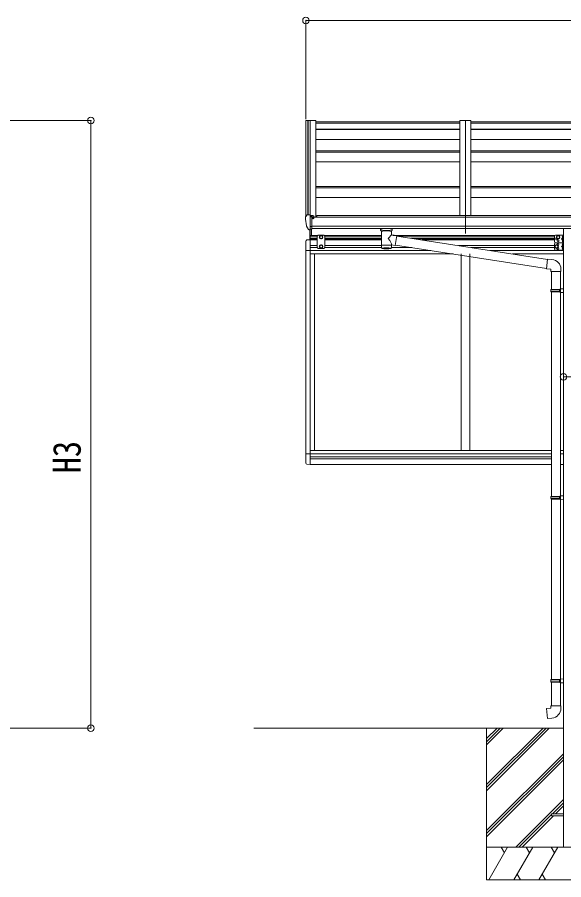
# Model space of a CAD drawing. Units: millimetres at full size, sheet at 1:30; details may follow other scales. Extents: x -8385 to 8479, y -5853 to 5787.
# Drawn here: x 31 to 2553, y -1210 to 2772 of the extents above; entities that cross this region are included whole.
import ezdxf
from ezdxf.enums import TextEntityAlignment as Align

# ---------------------------------------------------------------- set-up
doc = ezdxf.new("R2010")
doc.units = ezdxf.units.MM
doc.header["$LTSCALE"] = 30
doc.header["$PDMODE"] = 32
doc.header["$PDSIZE"] = 30
for name, color, linetype, lineweight in [('0-0_0', 7, 'Continuous', 9), ('0-1_本体', 4, 'Continuous', 9), ('0-2_部品', 7, 'Continuous', 9), ('0-8_PARTS2', 2, 'Continuous', 9), ('0-A_寸法', 6, 'Continuous', 9), ('1-1_GLASS', 4, 'Continuous', 9), ('1-2_GLASS_SEAL', 7, 'Continuous', 9)]:
    doc.layers.add(name, color=color, linetype=linetype, lineweight=lineweight)
doc.styles.add('ＭＳ ゴシック', font='')
doc.styles.get('ＭＳ ゴシック').set_extended_font_data('MS Gothic')

msp = doc.modelspace()

# ---------------------------------------------------------------- linework, layer by layer
at = {"layer": '0-0_0'}
for p, q in [((1123.53, -510.39), (2552.11, -510.39)), ((2197.31, -510.39), (2197.31, -1210.39)), ((2197.31, -771.12), (2458.04, -510.39)), ((2197.31, -785.26), (2472.18, -510.39)), ((2197.31, -799.4), (2486.33, -510.39)), ((2197.31, -587.27), (2274.19, -510.39)), ((2197.31, -573.13), (2260.05, -510.39)), ((2197.31, -558.99), (2245.91, -510.39)), ((2197.31, -983.25), (2552.11, -628.45)), ((2197.31, -997.39), (2552.11, -642.59)), ((2197.31, -1011.54), (2552.11, -656.74)), ((2332.3, -1060.39), (2552.11, -840.58)), ((2500.96, -905.88), (2552.11, -854.73)), ((2515.1, -905.88), (2552.11, -868.87)), ((2346.44, -1060.39), (2497.31, -909.53)), ((2360.59, -1060.39), (2506.1, -914.88)), ((2997.31, -1060.39), (2197.31, -1060.39)), ((2207.6, -1210.39), (2294.2, -1060.39)), ((2279.2, -1086.37), (2264.2, -1060.39)), ((2323.07, -1210.39), (2409.67, -1060.39)), ((2394.67, -1086.37), (2379.67, -1060.39)), ((2438.54, -1210.39), (2525.14, -1060.39)), ((2510.14, -1086.37), (2495.14, -1060.39)), ((2338.07, -1184.41), (2353.07, -1210.39)), ((2453.54, -1184.41), (2468.54, -1210.39)), ((2197.31, -1210.39), (2997.31, -1210.39))]:
    msp.add_line(p, q, dxfattribs=at)
at = {"layer": '0-1_本体'}
for p, q in [((1363.32, 2293.52), (1363.31, 1852.46)), ((1364.26, 2294.4), (1372.09, 2294.82)), ((1372.31, 2294.74), (1372.31, 1859.01)), ((1372.39, 2294.62), (1373.01, 2293)), ((1408.31, 2294.83), (1408.31, 1848.83)), ((2074.31, 2288.74), (1408.31, 2288.74)), ((1408.31, 2281.83), (2074.31, 2281.83)), ((2074.31, 2294.83), (2074.31, 1855.53)), ((2124.31, 2294.83), (2074.31, 2294.83)), ((2124.31, 2294.83), (2124.31, 1855.53)), ((2790.31, 2288.74), (2124.31, 2288.74)), ((2124.31, 2281.83), (2790.31, 2281.83)), ((1408.31, 2255.11), (2074.31, 2255.11)), ((1408.31, 2252.53), (2074.31, 2252.53)), ((2124.31, 2255.11), (2790.31, 2255.11)), ((2124.31, 2252.53), (2790.31, 2252.53)), ((1408.31, 2207.79), (2074.31, 2207.79)), ((2124.31, 2207.79), (2790.31, 2207.79)), ((1408.31, 2154.06), (2074.31, 2154.06)), ((2124.31, 2154.06), (2790.31, 2154.06)), ((1408.31, 2148.5), (2074.31, 2148.5)), ((2124.31, 2148.5), (2790.31, 2148.5)), ((1408.31, 2104.5), (2074.31, 2104.5)), ((2124.31, 2104.5), (2790.31, 2104.5)), ((1408.31, 1990.41), (2074.31, 1990.41)), ((1408.31, 1983.61), (2074.31, 1983.61)), ((2124.31, 1990.41), (2790.31, 1990.41)), ((2124.31, 1983.61), (2790.31, 1983.61)), ((1408.31, 1940.06), (2074.31, 1940.06)), ((2124.31, 1940.06), (2790.31, 1940.06)), ((7104.81, 1848.83), (1389.81, 1848.83)), ((1413.31, 1848.83), (1413.31, 1855.53)), ((7081.31, 1855.53), (1413.31, 1855.53)), ((1389.81, 1807.6), (7104.81, 1807.6)), ((7104.81, 1795.76), (1389.81, 1795.83)), ((2552.11, 1795.67), (2552.11, -1060.41))]:
    msp.add_line(p, q, dxfattribs=at)
msp.add_lwpolyline([(1373.01, 1859.01), (1373.01, 2294.83), (1408.31, 2294.83)], dxfattribs=at)
msp.add_circle((1397.28, 1844.09), 3, dxfattribs=at)
for centre, radius, start, end in [((1364.31, 2293.41), 1, 93, 173.32986), ((1372.11, 2294.52), 0.301, 21.06327, 92.86679)]:
    msp.add_arc(centre, radius, start, end, dxfattribs=at)
at = {"layer": '0-2_部品'}
for p, q in [((1361.31, 1849.64), (1361.31, 1849.01)), ((1368.22, 1858.44), (1364.15, 1852.63)), ((1383.31, 1790.51), (1383.31, 1859.01)), ((1384.81, 1858.09), (1383.31, 1858.09)), ((1389.81, 1849.28), (1383.31, 1849.67)), ((1384.81, 1858.09), (1384.81, 1851.92)), ((1394.48, 1856.59), (1384.81, 1857.32)), ((1384.81, 1854.32), (1398.81, 1854.27)), ((1394.28, 1844.09), (1394.81, 1844.09)), ((1394.81, 1844.09), (1395.11, 1844.09)), ((1395.31, 1854.28), (1395.31, 1856.18)), ((1399.81, 1853.16), (1399.81, 1848.83)), ((1375.69, 1792.32), (1365.94, 1807.7)), ((1383.31, 1792.71), (1383.81, 1792.71)), ((1383.81, 1792.71), (1384.31, 1793.71)), ((1389.81, 1793.71), (1384.31, 1793.71)), ((1707.61, 1789.5), (1707.61, 1795.62)), ((1761.61, 1789.5), (1761.61, 1795.62)), ((1381.81, 1790.6), (1378.1, 1790.83)), ((1381.81, 1790.6), (1383.31, 1790.51)), ((1711.71, 1785), (1711.69, 1704.71)), ((1757.51, 1767.43), (1757.51, 1785.02)), ((1782.73, 1763.52), (1757.51, 1767.44)), ((1782.73, 1763.52), (1775.71, 1718.26)), ((2477.84, 1653.62), (1782.42, 1761.51)), ((1757.53, 1704.71), (1757.51, 1721.34)), ((1757.51, 1721.09), (1775.71, 1718.26)), ((2474.17, 1611.69), (1775.98, 1720.01)), ((2498.83, 1653.56), (2478, 1655.38)), ((2493.91, 1597.82), (2539.91, 1597.82)), ((2495.91, 1597.82), (2495.91, 1515.16)), ((2537.91, 1597.82), (2537.91, 1517.72)), ((2539.91, 1597.82), (2539.91, 1608.73)), ((2493.91, 1513.16), (2494.91, 1515.16)), ((2493.91, 1513.16), (2537.91, 1513.16)), ((2493.91, 1513.16), (2493.91, 1505.16)), ((2494.91, 1515.16), (2537.91, 1515.16)), ((2533.43, 1513.16), (2533, 1515.16)), ((2535.91, 1517.66), (2551.91, 1518.13)), ((2535.91, 1515.66), (2535.91, 1517.66)), ((2535.91, 1515.66), (2537.91, 1515.66)), ((2551.91, 1518.13), (2551.91, 1500.19)), ((2493.91, 1505.16), (2537.91, 1505.16)), ((2493.91, 1505.16), (2494.91, 1503.16)), ((2494.91, 1503.16), (2537.91, 1503.16)), ((2495.91, 1503.16), (2495.91, 558.97)), ((2535.91, 1500.66), (2535.91, 1502.66)), ((2535.91, 1500.66), (2551.91, 1500.19)), ((2537.91, 1500.6), (2537.91, 561.53)), ((2493.91, 556.97), (2494.91, 558.97)), ((2494.91, 558.97), (2537.91, 558.97)), ((2533.43, 556.97), (2533, 558.97)), ((2535.91, 561.47), (2551.91, 561.94)), ((2535.91, 559.47), (2535.91, 561.47)), ((2535.91, 559.47), (2537.91, 559.47)), ((2551.91, 561.94), (2551.91, 544)), ((2493.91, 556.97), (2537.91, 556.97)), ((2493.91, 556.97), (2493.91, 548.97)), ((2493.91, 548.97), (2537.91, 548.97)), ((2493.91, 548.97), (2494.91, 546.97)), ((2494.91, 546.97), (2537.91, 546.97)), ((2495.91, 546.97), (2495.91, -286.19)), ((2535.91, 544.47), (2535.91, 546.47)), ((2535.91, 544.47), (2551.91, 544)), ((2537.91, 544.41), (2537.91, -283.63)), ((2493.91, -288.19), (2494.91, -286.19)), ((2493.91, -288.19), (2537.91, -288.19)), ((2493.91, -288.19), (2493.91, -296.19)), ((2493.91, -296.19), (2537.91, -296.19)), ((2493.91, -296.19), (2494.91, -298.19)), ((2494.91, -286.19), (2537.91, -286.19)), ((2494.91, -298.19), (2537.91, -298.19)), ((2495.91, -298.19), (2495.91, -408.19)), ((2533.43, -288.19), (2533, -286.19)), ((2535.91, -283.69), (2551.91, -283.22)), ((2535.91, -285.69), (2535.91, -283.69)), ((2535.91, -285.69), (2537.91, -285.69)), ((2535.91, -300.69), (2535.91, -298.69)), ((2535.91, -300.69), (2551.91, -301.16)), ((2537.91, -300.75), (2537.91, -408.19)), ((2551.91, -283.22), (2551.91, -301.16)), ((2493.91, -408.19), (2539.91, -408.19)), ((2493.91, -418.19), (2493.91, -408.19)), ((2539.91, -408.19), (2539.91, -419.11))]:
    msp.add_line(p, q, dxfattribs=at)
at = {"layer": '0-2_部品', "color": 4}
for p, q in [((2497.11, -905.88), (2497.11, -914.88)), ((2497.11, -905.88), (2552.11, -905.88)), ((2497.11, -914.88), (2552.11, -914.88))]:
    msp.add_line(p, q, dxfattribs=at)
at = {"layer": '0-2_部品'}
for points in [[(1383.31, 1859.01), (1371.31, 1859.01), (1368.98, 1858.87)], [(1389.81, 1793.71), (1389.81, 1851.92), (1384.81, 1851.92)], [(1394.48, 1856.59), (1394.65, 1856.58), (1394.81, 1856.54), (1394.95, 1856.5), (1395.08, 1856.45), (1395.18, 1856.39), (1395.25, 1856.32), (1395.3, 1856.25), (1395.31, 1856.18)], [(1395.11, 1845.28), (1395.11, 1844.09), (1399.81, 1844.09)], [(1399.81, 1845.71), (1399.81, 1844.09), (1400.28, 1844.09)], [(1383.31, 1804.4), (1386.47, 1804.81), (1389.81, 1805.24)], [(1707.65, 1789.45), (1707.62, 1789.8), (1707.87, 1790.76), (1708.39, 1791.64), (1709.19, 1792.48), (1710.31, 1793.28), (1711.71, 1794)], [(1757.51, 1793.99), (1757.74, 1793.9), (1759.1, 1793.16), (1760.21, 1792.32), (1760.97, 1791.45), (1761.43, 1790.55), (1761.6, 1789.67)], [(1707.65, 1789.56), (1707.62, 1789.21), (1707.87, 1788.25), (1708.39, 1787.36), (1709.19, 1786.53), (1710.31, 1785.73), (1711.71, 1785)], [(1757.51, 1785.02), (1757.74, 1785.11), (1759.1, 1785.84), (1760.21, 1786.69), (1760.97, 1787.56), (1761.43, 1788.46), (1761.6, 1789.34)], [(2478, 1655.38), (2473.99, 1609.56), (2493.91, 1607.82), (2493.91, 1597.82)], [(2533.43, 1513.16), (2533.43, 1505.16), (2533, 1503.16)], [(2535.91, 1502.66), (2537.91, 1502.66), (2537.91, 1515.66)], [(2535.91, 546.47), (2537.91, 546.47), (2537.91, 559.47)], [(2533.43, 556.97), (2533.43, 548.97), (2533, 546.97)], [(2533.43, -288.19), (2533.43, -296.19), (2533, -298.19)], [(2535.91, -298.69), (2537.91, -298.69), (2537.91, -285.69)], [(2498.83, -463.94), (2478, -465.76), (2473.99, -419.93), (2493.91, -418.19)]]:
    msp.add_lwpolyline(points, dxfattribs=at)
for centre, radius, start, end in [((1364.31, 1849.64), 3, 93, 180), ((1553.8, 1849.01), 192.49, 180.0008, 192.1233), ((1369.04, 1857.87), 1, 93.5, 145), ((1397.31, 1844.09), 2.5, 151.64236, 180), ((1397.31, 1844.09), 2.5, 0, 151.64236), ((1368.54, 1809.2), 3, 191.83348, 210), ((1378.29, 1793.82), 3, 210, 266.5), ((1724.68, 1744.29), 51.38, 92.46126, 104.61963), ((1744.56, 1744.29), 51.38, 75.38037, 87.53874), ((2494.91, 1608.73), 45, 0, 85), ((2494.91, -419.11), 45, 275, 0)]:
    msp.add_arc(centre, radius, start, end, dxfattribs=at)
for centre, major_axis, ratio, start_param, end_param in [((1398.81, 1853.16), (-0.02, 1.1), 0.906239, 4.6917496, 6.2625459), ((1734.61, 1783.81), (-22.91, -0.42), 0.072511, 4.711586, 6.2823824), ((1734.63, 1785.44), (-22.91, -0.42), 0.072511, 4.711586, 6.2823824), ((1734.58, 1785.43), (22.92, -0.42), 0.07247, 0.0008089, 1.5716053), ((1734.58, 1783.81), (22.92, -0.42), 0.07247, 0.0008089, 1.5716053), ((1737.16, 1745.24), (20.32, 22.25), 0.045535, 4.9756507, 6.2441899), ((1745.61, 1789.5), (16, 0), 0.361356, 0, 0.0194874), ((1745.61, 1789.5), (16, 0), 0.361356, 6.2636979, 6.2831853), ((1734.61, 1717.15), (22.91, 0), 0.122865, 6.2831853, 9.424778), ((1734.61, 1747.88), (-22.81, 26.62), 0.234429, 3.1563334, 4.5976381), ((1734.61, 1704.71), (22.92, 0), 0.101955, 6.2829723, 9.4248207), ((1734.61, 1704.71), (22.92, 0), 0.101955, 3.1415499, 6.2833984)]:
    msp.add_ellipse(centre, major_axis=major_axis, ratio=ratio, start_param=start_param, end_param=end_param, dxfattribs=at)
at = {"layer": '0-8_PARTS2'}
for p, q in [((1383.31, 2291.68), (1383.31, 1772.4)), ((2099.31, 2291.68), (2099.31, 1772.4))]:
    msp.add_line(p, q, dxfattribs=at)
at = {"layer": '0-A_寸法'}
for p, q in [((1363.31, 2756.52), (1363.31, 2300.95)), ((1363.31, 2756.52), (7131.31, 2756.52)), ((370.92, 2294.83), (-935.51, 2294.83)), ((370.92, -510.38), (370.92, 2294.83)), ((2552.11, 1110.87), (2642.51, 1110.87)), ((370.92, -510.38), (-235.06, -510.38))]:
    msp.add_line(p, q, dxfattribs=at)
for p in [(1363.31, 2756.52), (370.92, 2294.83), (2552.11, 1110.87), (370.92, -510.38)]:
    msp.add_point(p, dxfattribs=at)
at = {"layer": '1-1_GLASS'}
for p, q in [((1383.11, 1764.22), (1418.61, 1764.22)), ((1383.11, 1760.72), (1415.61, 1760.72)), ((1447.61, 1764.22), (1711.7, 1764.22)), ((1450.61, 1760.72), (1711.7, 1760.72)), ((1764.94, 1764.22), (2511.91, 1764.22)), ((1787.5, 1760.72), (2509.94, 1760.72)), ((1383.11, 1751.72), (1415.61, 1751.72)), ((1383.11, 1748.22), (1415.61, 1748.22)), ((1383.11, 1743.92), (1383.11, 1543.72)), ((1415.61, 1743.22), (1383.11, 1743.22)), ((1383.11, 1717.22), (1415.61, 1717.22)), ((1450.61, 1751.72), (1711.7, 1751.72)), ((1450.61, 1748.22), (1711.7, 1748.22)), ((1711.7, 1743.22), (1450.61, 1743.22)), ((1450.61, 1717.22), (1711.69, 1717.22)), ((1845.51, 1751.72), (2509.91, 1751.72)), ((1868.07, 1748.22), (2509.91, 1748.22)), ((2449.19, 1743.22), (1900.3, 1743.22)), ((2067.9, 1717.22), (2509.91, 1717.22)), ((2509.91, 1743.22), (2449.19, 1743.22)), ((1363.11, 1694.52), (1363.11, 1592.92)), ((1363.11, 1678.72), (1363.11, 755.91)), ((1383.11, 1708.22), (1415.61, 1708.22)), ((1938.96, 1694.72), (1383.11, 1694.72)), ((2042.1, 1678.72), (1383.11, 1678.72)), ((1383.11, 1678.72), (1383.11, 706.72)), ((1403.11, 1678.72), (1403.11, 1608.72)), ((1403.11, 1678.72), (1403.11, 771.72)), ((1450.61, 1708.22), (1711.69, 1708.22)), ((1757.52, 1708.22), (1851.94, 1708.22)), ((2079.31, 1678.72), (2079.31, 771.72)), ((2079.31, 1672.95), (2079.31, 1608.72)), ((2119.31, 1678.72), (2119.31, 771.72)), ((2125.91, 1708.22), (2509.91, 1708.22)), ((2212.93, 1694.72), (2551.91, 1694.72)), ((2551.91, 1678.72), (2316.06, 1678.72)), ((2119.31, 1666.74), (2119.31, 1608.72)), ((1383.11, 771.72), (2495.91, 771.72)), ((2538.11, 771.72), (2552.11, 771.72)), ((1383.11, 755.72), (2493.91, 755.72)), ((1383.11, 742.22), (2495.91, 742.22)), ((1383.11, 733.22), (2495.91, 733.22)), ((2538.11, 755.72), (2552.11, 755.72)), ((1383.11, 707.22), (2495.91, 707.22)), ((2538.11, 707.22), (2552.11, 707.22))]:
    msp.add_line(p, q, dxfattribs=at)
at = {"layer": '1-2_GLASS_SEAL'}
for p, q in [((1388.61, 1764.52), (1388.61, 1793.72)), ((1381.61, 1744.01), (1381.61, 1790.61)), ((1383.11, 1744.01), (1383.11, 1790.52)), ((1419.61, 1765.52), (1415.61, 1761.52)), ((1415.61, 1761.52), (1415.61, 1708.02)), ((1446.61, 1765.52), (1419.61, 1765.52)), ((1446.61, 1765.52), (1450.61, 1761.52)), ((1450.61, 1708.02), (1450.61, 1761.52)), ((2509.91, 1760.52), (2509.91, 1735.52)), ((2514.91, 1765.52), (2551.91, 1765.52)), ((2548.91, 1761.02), (2548.11, 1760.88)), ((2548.91, 1753.02), (2548.11, 1753.16)), ((2548.91, 1753.02), (2549.41, 1753.1)), ((2549.41, 1765.52), (2549.41, 1730.52)), ((2551.91, 1765.52), (2551.91, 1730.52)), ((1362.61, 1737.72), (1362.61, 1694.82)), ((1383.11, 1744.02), (1367.82, 1743.22)), ((1433.11, 1720.52), (1426.61, 1716.77)), ((1426.61, 1716.77), (1426.61, 1709.26)), ((1439.61, 1716.77), (1433.11, 1720.52)), ((1439.61, 1709.26), (1439.61, 1716.77)), ((2509.91, 1725.52), (2509.91, 1700.52)), ((2514.91, 1730.52), (2551.91, 1730.52)), ((2514.91, 1730.52), (2551.91, 1730.52)), ((2549.41, 1748.02), (2542.41, 1748.02)), ((2549.41, 1713.02), (2542.41, 1713.02)), ((2548.91, 1743.02), (2548.11, 1742.88)), ((2548.91, 1735.02), (2548.11, 1735.16)), ((2548.91, 1726.02), (2548.11, 1725.88)), ((2548.91, 1718.02), (2548.11, 1718.16)), ((2548.91, 1735.02), (2549.41, 1735.1)), ((2548.91, 1718.02), (2549.41, 1718.1)), ((2549.41, 1730.52), (2549.41, 1695.52)), ((2551.91, 1730.52), (2551.91, 1695.52)), ((1383.11, 1694.82), (1362.61, 1694.82)), ((1419.61, 1704.02), (1415.61, 1708.02)), ((1446.61, 1704.02), (1419.61, 1704.02)), ((1426.61, 1709.26), (1433.11, 1705.51)), ((1433.11, 1705.51), (1439.61, 1709.26)), ((1446.61, 1704.02), (1450.61, 1708.02)), ((2514.91, 1695.52), (2551.91, 1695.52)), ((2548.91, 1708.02), (2548.11, 1707.88)), ((2548.91, 1700.02), (2548.11, 1700.16)), ((2548.91, 1700.02), (2549.41, 1700.1)), ((1362.61, 713.3), (1362.61, 756.21)), ((1383.11, 756.21), (1362.61, 756.21)), ((1383.11, 707.01), (1367.82, 707.81))]:
    msp.add_line(p, q, dxfattribs=at)
for points in [[(1426.61, 1760.27), (1433.11, 1764.02), (1439.61, 1760.27)], [(1439.61, 1760.27), (1439.61, 1752.76), (1433.11, 1749.01), (1426.61, 1752.76), (1426.61, 1760.27)], [(2549.41, 1753.02), (2542.41, 1748.02), (2549.41, 1743.02)], [(2549.79, 1757.02), (2549.16, 1758.2), (2546.93, 1759.32)], [(2549.79, 1757.02), (2549.16, 1755.83), (2546.93, 1754.72)], [(2548.91, 1753.02), (2548.91, 1761.02), (2549.41, 1760.93), (2549.41, 1753.1)], [(2549.41, 1718.02), (2542.41, 1713.02), (2549.41, 1708.02)], [(2549.79, 1739.02), (2549.16, 1740.2), (2546.93, 1741.32)], [(2549.79, 1739.02), (2549.16, 1737.83), (2546.93, 1736.72)], [(2549.79, 1722.02), (2549.16, 1723.2), (2546.93, 1724.32)], [(2549.79, 1722.02), (2549.16, 1720.83), (2546.93, 1719.72)], [(2548.91, 1735.02), (2548.91, 1743.02), (2549.41, 1742.93), (2549.41, 1735.1)], [(2548.91, 1718.02), (2548.91, 1726.02), (2549.41, 1725.93), (2549.41, 1718.1)], [(2549.79, 1704.02), (2549.16, 1705.2), (2546.93, 1706.32)], [(2549.79, 1704.02), (2549.16, 1702.83), (2546.93, 1701.72)], [(2548.91, 1700.02), (2548.91, 1708.02), (2549.41, 1707.93), (2549.41, 1700.1)]]:
    msp.add_lwpolyline(points, dxfattribs=at)
for points in [[(2526.91, 1749.01), (2533.41, 1752.76), (2533.41, 1760.27), (2526.91, 1764.02), (2520.41, 1760.27), (2520.41, 1752.76)], [(2519.91, 1705.51), (2526.41, 1709.26), (2526.41, 1716.77), (2519.91, 1720.52), (2513.41, 1716.77), (2513.41, 1709.26)]]:
    msp.add_lwpolyline(points, close=True, dxfattribs=at)
for centre, radius in [((1433.11, 1756.52), 8.5), ((1433.11, 1756.52), 7.5), ((1433.11, 1756.52), 6.5), ((2526.91, 1756.52), 8.5), ((2526.91, 1756.52), 7.5), ((2526.91, 1756.52), 6.5), ((1433.11, 1713.02), 8.5), ((1433.11, 1713.02), 7.5), ((1433.11, 1713.02), 6.5), ((2519.91, 1713.02), 8.5), ((2519.91, 1713.02), 7.5), ((2519.91, 1713.02), 6.5), ((2526.91, 1739.52), 4.25)]:
    msp.add_circle(centre, radius, dxfattribs=at)
for centre, radius, start, end in [((2514.91, 1760.52), 5, 90, 180), ((2519.91, 1748.02), 4.25, 94.76077, 6.29431), ((2553.01, 1757.02), 6.5, 147.94412, 212.05588), ((2548.26, 1759.99), 0.9, 100, 147.94412), ((2548.26, 1754.04), 0.9, 212.05588, 260), ((1368.11, 1737.72), 5.5, 93, 180), ((2514.91, 1735.52), 5, 180, 270), ((2514.91, 1725.52), 5, 90, 180), ((2526.91, 1721.52), 4.25, 274.76077, 186.29431), ((2553.01, 1739.02), 6.5, 147.94412, 212.05588), ((2553.01, 1722.02), 6.5, 147.94412, 212.05588), ((2548.26, 1741.99), 0.9, 100, 147.94412), ((2548.26, 1736.04), 0.9, 212.05588, 260), ((2548.26, 1724.99), 0.9, 100, 147.94412), ((2548.26, 1719.04), 0.9, 212.05588, 260), ((2514.91, 1700.52), 5, 180, 270), ((2526.91, 1704.52), 4.25, 173.70569, 85.23923), ((2553.01, 1704.02), 6.5, 147.94412, 212.05588), ((2548.26, 1706.99), 0.9, 100, 147.94412), ((2548.26, 1701.04), 0.9, 212.05588, 260), ((1368.11, 713.3), 5.5, 180, 267)]:
    msp.add_arc(centre, radius, start, end, dxfattribs=at)

# ---------------------------------------------------------------- texts
at = {"layer": '0-A_寸法', "color": 7, "style": 'ＭＳ ゴシック', "width": 0.85}
msp.add_text('H3', height=129, rotation=90, dxfattribs=at).set_placement((362.92, 666.22), align=Align.BOTTOM_LEFT)

doc.saveas('drawing.dxf')
